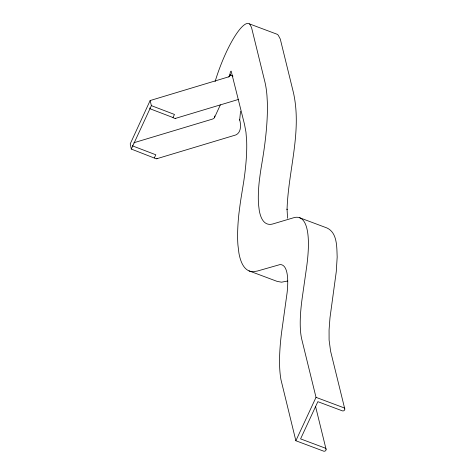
<?xml version="1.0" encoding="UTF-8"?>
<svg xmlns="http://www.w3.org/2000/svg" width="475" height="475" viewBox="0 0 475 475"><rect width="100%" height="100%" fill="white"/><g stroke="black" fill="none" stroke-linecap="round" stroke-linejoin="round"><path stroke-width="0.71" d="M240.546 111.31L239.661 120.086L239.661 119.67C241.205 125.329 241.365 134.122 233.949 135.518L156.797 158.727M228.837 77.045L230.072 74.379A20.585 6.365 24.8 0 1 228.38 76.938L150.136 100.546L130.215 143.907L131.308 149.073L155.378 158.46A1.811 1.651 68.5 0 0 157.16 158.573M131.308 149.073L151.382 105.64L150.136 100.546M154.369 157.872L155.806 154.773L132.739 145.968A24.177 7.481 24.8 0 1 132.632 145.136M175.803 118.245A1.811 1.651 68.5 0 1 174.022 118.127L173.013 117.545L174.45 114.439L151.382 105.64M214.528 117.479L220.37 104.85M316.017 397.349L343.532 407.651A1.811 1.668 -13.8 0 1 344.648 409.889A1.811 1.668 -13.8 0 1 342.095 410.75L317.852 401.672L300.58 438.882L324.823 447.955A1.811 1.668 -13.8 0 1 325.939 450.193A1.811 1.668 -13.8 0 1 323.386 451.054L295.866 440.753L316.017 397.349L301.833 339.583A155.384 35.435 -69.6 0 1 302.332 297.124L306.446 268.345A145.914 33.274 -69.6 0 0 293.621 217.752L273.167 223.856A146.3 33.363 -69.6 0 1 259.255 210.401L258.537 204.458A146.211 33.345 -69.6 0 1 259.279 181.165L260.057 175.144A148.568 33.879 -69.6 0 1 261.327 166.731L262.188 161.553A249.411 56.875 -69.6 0 0 267.306 101.632L266.98 95.849A249.209 56.834 -69.6 0 0 264.706 81.142L251.501 27.39L249.589 23.946A52.149 11.893 -69.6 0 0 215.086 81.629M229.573 76.445L230.215 75.115L230.078 73.471A1.401 0.321 -69.6 0 1 230.523 71.915A1.401 0.321 -69.6 0 1 231.159 71.137L244.512 124.385L245.955 132.127L246.656 141.016A199.156 45.416 -69.6 0 1 243.669 181.949L241.662 194.305A198.099 45.178 -69.6 0 0 239.97 205.485L238.919 213.619A196.579 44.828 -69.6 0 0 237.922 244.94L238.889 252.92A196.579 44.828 -69.6 0 0 253.038 271.706L257.296 271.065L280.03 264.569A95.641 21.808 -69.6 0 1 287.126 292.564L281.533 332.797A205.627 46.894 -69.6 0 0 280.98 379.745L295.866 440.753M175.441 118.4L238.438 99.447M287.654 281.01L281.515 282.192L277.02 281.348L249.037 270.881M249.589 23.946L277.109 34.253L278.225 35.156L280.274 39.027L293.467 92.756C302.106 131.741 288.26 170.513 287.048 209.517L287.048 209.095L287.565 218.268M299.404 217.651L326.925 227.958C337.529 232.809 336.71 247.291 337.179 256.999L336.258 271.771L329.977 317.817L329.068 329.988L329.098 340.058L330.594 351.197L344.785 408.963M230.215 75.115L232.964 76.154M173.013 117.545L149.952 108.739A24.177 7.481 24.8 0 1 149.839 107.908M315.531 406.351L326.07 449.267M133.849 142.939A24.177 7.481 24.8 0 1 135.114 142.375L212.266 119.16A24.177 7.481 24.8 0 0 214.718 115.989"/></g></svg>
